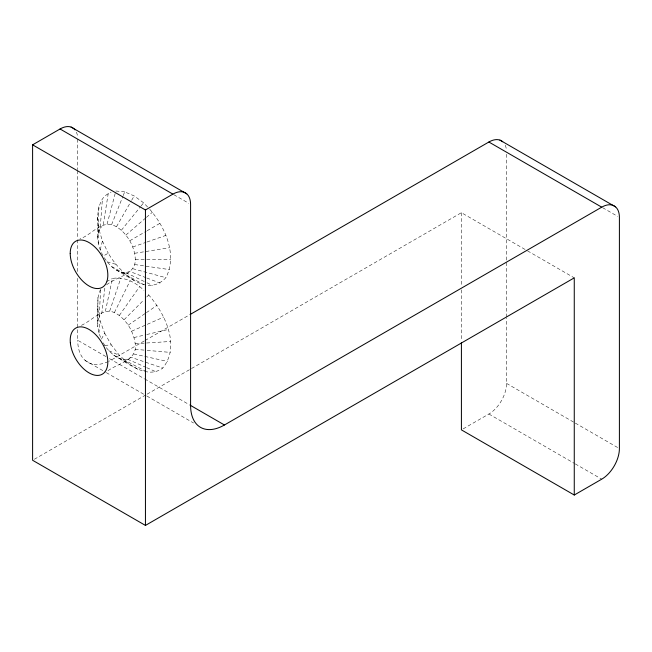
<?xml version="1.0" encoding="UTF-8"?>
<svg xmlns="http://www.w3.org/2000/svg" width="652" height="652" viewBox="0 0 652 652"><rect width="100%" height="100%" fill="white"/><g stroke="black" fill="none" stroke-linecap="round" stroke-linejoin="round"><path stroke-width="0.49" stroke-dasharray="3.26 2.44" d="M97.947 297.768L97.743 308.689L100.025 320.735L104.63 333.074L101.321 339.39L98.957 333.058L97.784 326.88L97.947 297.768L100.351 289.61M149.764 209.284C165.2 227.198 177.751 254.85 165.893 277.695C146.252 298.966 118.371 270.808 108.256 253.18L103.187 256.106C99.267 248.909 96.553 240.539 98.313 232.316C98.843 218.974 94.776 198.069 111.101 192.47M107.987 370.727C117.898 363.343 138.085 360.075 135.176 343.71C134.385 337.051 131.826 330.776 128.248 325.144C123.717 318.73 117.653 312.634 109.658 311.118C98.175 311.42 89.894 322.341 79.495 326.122M103.26 342.854C106.741 349.252 112.03 354.737 118.542 358.07C131.199 365.503 148.118 378.926 162.747 368.054C181.329 345.544 164.019 310.98 146.781 292.927M98.313 243.555L98.77 228.738L97.523 217.067L98.77 206.839M97.89 321.273L99.267 316.619L100.62 288.706M98.313 232.316L100.196 228.167L102.429 198.746M98.957 333.058L100.025 320.735M104.842 288.143L101.81 313.237L99.267 316.619M106.61 284.834C115.95 276.929 135.901 274.916 135.29 259.284C135.086 252.732 132.91 246.456 129.781 240.751C125.51 233.758 119.618 227.222 111.614 224.638C99.414 222.21 90.718 235.372 80.017 238.771M108.256 193.342L103.187 225.388L100.196 228.167M105.355 311.363L112.478 278.469C124.222 276.301 135.706 282.373 143.953 290.344M100.196 249.879L102.429 241.053L98.77 228.738M107.075 224.19L115.583 191.981M109.658 311.118L120.865 277.988M111.614 224.638L122.812 196.562M123.187 195.624L124.679 191.875L134.165 195.91L143.644 202.829L149.08 208.567M114.426 312.52L130.155 280.719M116.48 226.709L131.133 201.191M131.639 200.311L134.165 195.91M119.332 315.478L139.715 286.472M121.353 230.262L140.457 206.749M141.093 205.959L143.644 202.829M124.051 319.782L143.929 299.847M146.765 296.994L148.9 294.859M125.885 235.046L145.64 218.045M146.398 217.385L152.478 212.153M128.248 325.144L145.543 313.245M146.366 312.675L157.075 305.307M129.781 240.751L146.227 231.256M147.091 230.751L160.066 223.261M144.206 341.004L111.59 359.839A47.873 27.645 -60 0 1 109.063 361.184M145.086 340.499L189.161 315.055M34.36 459.261L146.187 394.696M147.067 394.191L461.412 212.699L526.653 250.368M463.132 428.886L488.878 414.02A25.004 14.434 -60 0 0 506.555 383.4L506.555 318.225M106.439 281.664L112.478 278.469M118.542 358.07L123.309 359.472L127.613 359.228L131.158 357.353L162.747 368.054M131.647 331.2L163.693 317.1M132.772 246.969L146.015 242.34M146.969 242.006L165.893 235.388M104.296 257.736C109.487 265.902 119.3 275.666 129.781 271.46L145.869 277.638M134.01 337.532L145.763 334.761M146.749 334.525L168.306 329.439M134.646 253.294L169.553 247.703M104.719 345.446L111.247 344.867L119.422 355.316L128.607 363.702L138.175 369.456M135.176 343.71L170.579 341.485M135.29 259.284L170.8 259.374M135.07 349.317L146.17 350.287M147.181 350.377L170.376 352.406M115.844 191.003L124.679 191.875M134.646 264.533L169.553 269.602M133.701 353.971L167.703 361.469M132.772 268.689L165.893 277.695M107.075 261.802L115.844 264.28M146.822 278.005L160.066 283.09M108.917 350.809L119.422 355.316M127.613 359.228L145.828 367.28M146.741 367.687L155.844 371.713M125.885 272.666L146.064 282.349M146.977 282.789L152.478 285.437M123.309 359.472L145.673 371.249M111.614 266.595L124.679 273.612M121.353 272.21L143.644 284.557M113.635 355.12L128.607 363.702M602.652 207.703L617.64 216.358M527.533 250.873L574.265 277.85M506.555 383.4L574.436 422.594M575.317 423.099L619.4 448.552M173.831 194.671L188.819 203.318M488.878 414.02L574.388 463.393M575.276 463.906L601.723 479.171M77.735 278.339L77.735 340.287L105.95 356.579M109.479 358.616L144.214 378.673M144.744 378.975L189.178 404.631M85.127 360.401L105.469 372.145M106.284 372.618L146.024 395.56M146.839 396.033L193.562 423.009M116.48 270.14L134.165 280.523M104.63 333.074L111.247 344.867M102.429 241.053L108.256 253.18M97.523 217.067L97.678 237.564M97.743 308.689L97.784 326.88M506.555 154.255L506.555 317.206M461.412 212.699L461.412 285.772M461.412 289.83L461.412 340.572M77.735 139.186L77.735 169.659M77.735 170.677L77.735 238.722M77.735 239.74L77.735 273.253M505.21 145.184A25.004 14.434 -60 0 1 506.482 150.433M108.224 361.591A47.873 27.645 -60 0 1 77.735 340.287M76.39 132.152A25.004 14.434 -60 0 1 77.669 137.401"/><path stroke-width="0.98" d="M190.05 314.541L488.878 142.014L601.723 207.165A25.004 14.434 -60 0 1 619.4 217.377L619.4 448.552A25.004 14.434 -60 0 1 601.723 479.171L574.265 495.023L574.265 277.85L145.445 525.422L32.6 460.271L32.6 144.834L60.057 128.982A25.004 14.434 -60 0 1 75.029 129.895M32.6 144.834L145.445 209.985L172.902 194.133A25.004 14.434 -60 0 1 190.588 204.337L190.588 405.438A47.873 27.645 -60 0 0 224.435 424.99L601.723 207.165M499.897 140.107L615.545 206.871M71.084 127.067L186.725 193.84M60.057 128.982L172.902 194.133M574.265 495.023L461.412 429.872L461.412 342.602M190.058 405.137L224.435 424.99M145.445 209.985L145.445 525.422M488.878 142.014A25.004 14.434 -60 0 1 502.7 141.72M70.326 342.732A26.602 15.355 60 0 0 100.155 375.079A26.602 15.355 60 0 0 96.586 335.633A26.602 15.355 60 0 0 70.326 342.732M70.212 253.424A26.602 15.355 60 0 0 98.428 288.518A26.602 15.355 60 0 0 98.428 250.898A26.602 15.355 60 0 0 70.212 253.424"/></g></svg>
